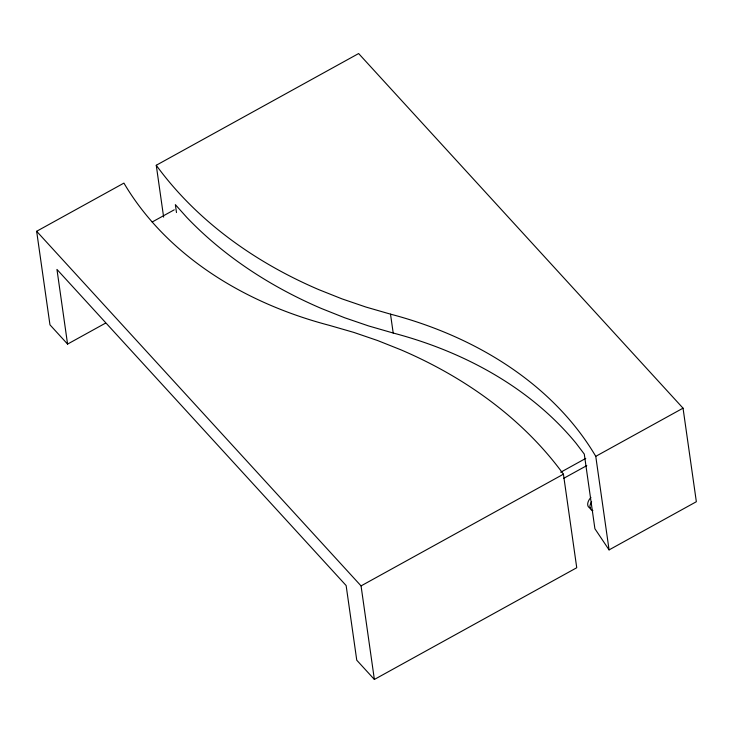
<?xml version="1.0" encoding="UTF-8"?>
<svg xmlns="http://www.w3.org/2000/svg" width="733" height="733" viewBox="0 0 733 733"><rect width="100%" height="100%" fill="white"/><g stroke="black" fill="none" stroke-linecap="round" stroke-linejoin="round"><path stroke-width="1.1" d="M67.573 344.089L49.963 324.829L36.65 231.28L123.923 183.103A394.464 294.061 -8.1 0 0 329.181 325.305L353.782 332.397L377.697 340.57L400.85 349.797A481.288 358.794 -8.1 0 1 563.43 474.187L576.743 567.736L374.371 679.454L356.76 660.204L346.132 585.539L56.954 269.423L67.573 344.089L105.497 323.152M163.633 217.105L156.257 165.264L358.629 53.546L683.037 408.171L696.35 501.72L609.077 549.897L594.903 528.74L584.283 454.084L576.101 443.3A394.464 294.061 -8.1 0 0 393.2 333.029L368.589 325.938L344.675 317.765L321.53 308.547A481.288 358.794 -8.1 0 1 186.814 217.435L175.361 204.635L176.488 212.561M152.207 221.989L174.262 209.812M560.699 472.244L585.759 458.409M374.371 679.454L361.057 585.896L563.43 474.187M156.257 165.264A481.288 358.794 -8.1 0 0 318.837 289.654L341.99 298.872L365.904 307.045L390.506 314.145A394.464 294.061 -8.1 0 1 595.764 456.338L683.037 408.171M563.723 478.328L586.785 465.602M36.65 231.28L361.057 585.896M595.764 456.338L609.077 549.897M390.506 314.145L393.2 333.029M592.887 510.644A9.538 5.662 -42.5 0 1 591.623 501.748M590.67 508.216A9.538 5.662 -42.5 0 1 590.908 497.405"/></g></svg>
